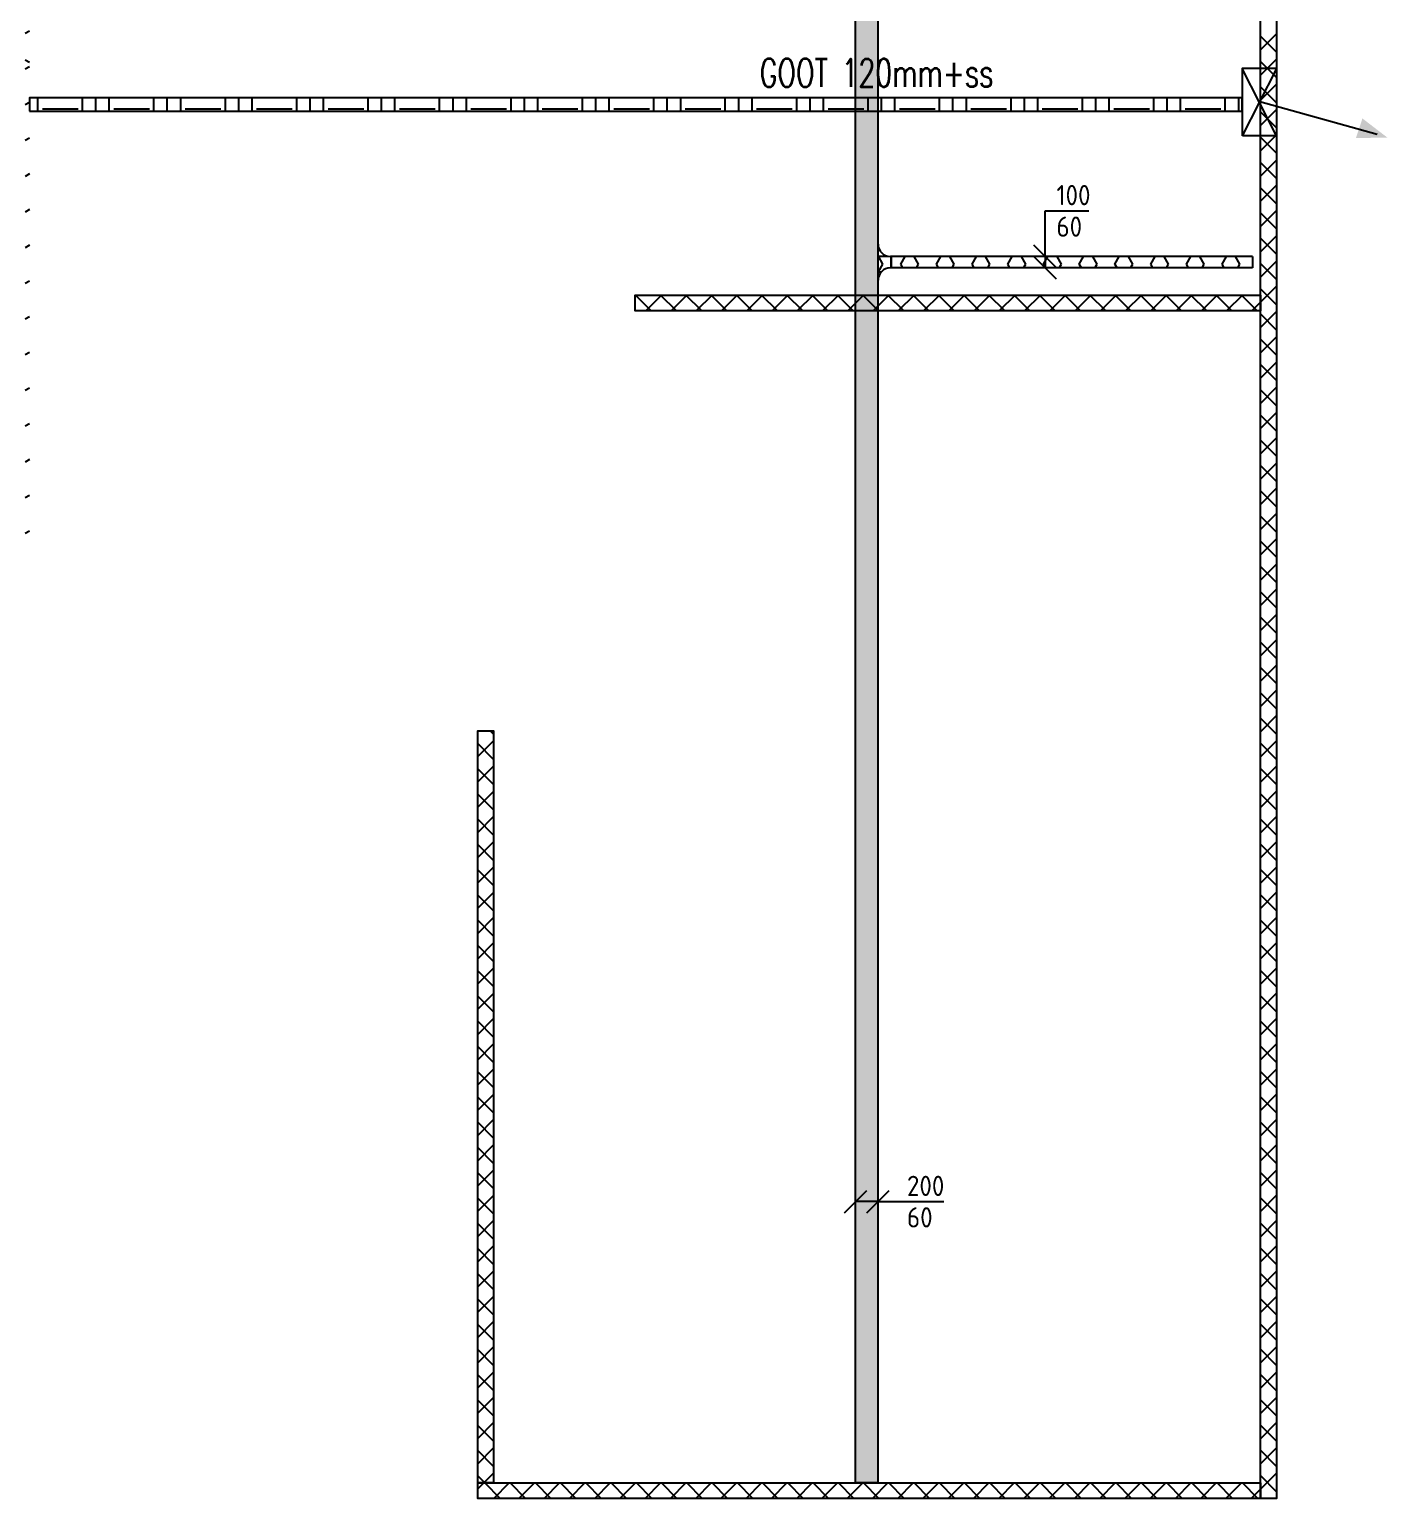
# Model space of a CAD drawing. Header units: millimetres. Extents: x -3262 to 113774, y 0 to 217478.
# Drawn here: x 58503 to 70578, y 167178 to 180240 of the extents above; entities that cross this region are included whole.
import ezdxf

# ---------------------------------------------------------------- set-up
doc = ezdxf.new("R2010")
doc.units = ezdxf.units.MM
doc.header["$LTSCALE"] = 100
for name, color, linetype in [('BL$4----_STEMPEL', 7, 'Continuous'), ('ByLayer', 2, 'Continuous'), ('EL6131--_ENERGIEBEDR (1996)', 2, 'Continuous'), ('EL6131--_GEBOUWINST (1996)', 2, 'Continuous'), ('EL6131--_KG_D', 3, 'Continuous'), ('EM6131--_KG', 1, 'Continuous')]:
    doc.layers.add(name, color=color, linetype=linetype)
doc.styles.add('buro-018', font='BUROFONT.shx', dxfattribs={"height": 180})
doc.styles.add('CofelyArial', font='arial.ttf')
doc.styles.add('ROMANS', font='ROMANS', dxfattribs={"width": 0.7})
doc.styles.add('STABICAD-018', font='ISOCP.SHX', dxfattribs={"height": 1.8})

# ---------------------------------------------------------------- blocks, each defined once
blk = doc.blocks.new('*X80')
at = {"color": 0}
for p, q in [((5530, 8673), (5670, 8813)), ((5695, 8673), (5555, 8813)), ((5755, 8673), (5895, 8813)), ((5920, 8673), (5780, 8813)), ((5979, 8673), (6119, 8813)), ((6144, 8673), (6004, 8813)), ((6204, 8673), (6344, 8813)), ((6369, 8673), (6229, 8813)), ((6428, 8673), (6568, 8813)), ((6593, 8673), (6453, 8813)), ((6653, 8673), (6793, 8813)), ((6818, 8673), (6678, 8813)), ((6877, 8673), (7017, 8813)), ((7042, 8673), (6902, 8813)), ((7102, 8673), (7242, 8813)), ((7267, 8673), (7127, 8813)), ((7326, 8673), (7466, 8813)), ((7491, 8673), (7351, 8813)), ((7551, 8673), (7691, 8813)), ((7716, 8673), (7576, 8813)), ((7775, 8673), (7915, 8813)), ((7940, 8673), (7800, 8813)), ((8000, 8673), (8140, 8813)), ((8165, 8673), (8025, 8813)), ((8224, 8673), (8364, 8813)), ((8389, 8673), (8249, 8813)), ((8449, 8673), (8589, 8813)), ((8614, 8673), (8474, 8813)), ((8673, 8673), (8813, 8813)), ((8838, 8673), (8698, 8813)), ((8898, 8673), (9038, 8813)), ((9063, 8673), (8923, 8813)), ((9122, 8673), (9262, 8813)), ((9287, 8673), (9147, 8813)), ((9347, 8673), (9487, 8813)), ((9512, 8673), (9372, 8813)), ((9571, 8673), (9711, 8813)), ((9736, 8673), (9596, 8813)), ((9796, 8673), (9936, 8813)), ((9961, 8673), (9821, 8813)), ((10020, 8673), (10160, 8813)), ((10185, 8673), (10045, 8813)), ((10245, 8673), (10385, 8813)), ((10410, 8673), (10270, 8813)), ((10469, 8673), (10609, 8813)), ((10634, 8673), (10494, 8813)), ((10694, 8673), (10834, 8813)), ((10859, 8673), (10719, 8813)), ((10918, 8673), (11058, 8813)), ((11083, 8673), (10943, 8813)), ((11143, 8673), (11283, 8813)), ((11308, 8673), (11168, 8813)), ((11367, 8673), (11507, 8813)), ((11532, 8673), (11392, 8813)), ((11592, 8673), (11732, 8813)), ((11757, 8673), (11617, 8813)), ((11816, 8673), (11956, 8813)), ((11981, 8673), (11841, 8813)), ((12041, 8673), (12181, 8813)), ((12206, 8673), (12066, 8813)), ((12265, 8673), (12405, 8813)), ((12430, 8673), (12290, 8813)), ((12490, 8673), (12630, 8813)), ((12655, 8673), (12515, 8813)), ((12714, 8673), (12854, 8813)), ((12879, 8673), (12739, 8813)), ((12939, 8673), (13079, 8813)), ((13104, 8673), (12964, 8813)), ((13163, 8673), (13303, 8813)), ((13328, 8673), (13188, 8813)), ((13388, 8673), (13528, 8813)), ((13553, 8673), (13413, 8813)), ((13612, 8673), (13752, 8813)), ((13777, 8673), (13637, 8813)), ((13837, 8673), (13977, 8813)), ((14002, 8673), (13862, 8813)), ((14061, 8673), (14201, 8813)), ((14226, 8673), (14086, 8813)), ((14286, 8673), (14426, 8813)), ((14451, 8673), (14311, 8813)), ((14510, 8673), (14650, 8813)), ((14675, 8673), (14535, 8813)), ((14735, 8673), (14875, 8813)), ((14900, 8673), (14760, 8813)), ((14959, 8673), (15099, 8813)), ((15124, 8673), (14984, 8813)), ((15184, 8673), (15324, 8813)), ((15349, 8673), (15209, 8813)), ((15409, 8673), (15549, 8813)), ((15573, 8673), (15433, 8813)), ((15633, 8673), (15773, 8813)), ((15798, 8673), (15658, 8813)), ((15858, 8673), (15998, 8813)), ((16022, 8673), (15882, 8813)), ((16082, 8673), (16222, 8813)), ((16247, 8673), (16107, 8813)), ((16307, 8673), (16447, 8813)), ((16471, 8673), (16331, 8813)), ((16531, 8673), (16671, 8813)), ((16696, 8673), (16556, 8813)), ((16756, 8673), (16896, 8813)), ((16920, 8673), (16780, 8813)), ((16980, 8673), (17120, 8813)), ((17145, 8673), (17005, 8813)), ((17205, 8673), (17345, 8813)), ((17369, 8673), (17229, 8813)), ((17429, 8673), (17569, 8813)), ((17594, 8673), (17454, 8813)), ((17654, 8673), (17794, 8813)), ((17818, 8673), (17678, 8813)), ((17878, 8673), (18018, 8813)), ((18043, 8673), (17903, 8813)), ((18103, 8673), (18243, 8813)), ((18267, 8673), (18127, 8813)), ((18327, 8673), (18467, 8813)), ((18492, 8673), (18352, 8813)), ((5471, 8673), (5468, 8676))]:
    blk.add_line(p, q, dxfattribs=at)
blk = doc.blocks.new('NV-1')
at = {"layer": 'ByLayer'}
for p, q in [((0, 4), (7.91, 0)), ((0, 0), (7.91, 4))]:
    blk.add_line(p, q, dxfattribs=at)
blk.add_lwpolyline([(0, 0), (8, 0), (8, 4), (0, 4)], close=True, dxfattribs=at)
blk = doc.blocks.new('PIJL-UIT')
at = {"layer": 'ByLayer', "color": 2}
blk.add_line((0, 0), (2.92, 10.41), dxfattribs=at)
blk.add_solid([(3.23, 11.35), (1.51, 9.11), (3.24, 8.54)], dxfattribs=at)
blk = doc.blocks.new('*X104')
at = {"color": 0}
for p, q in [((14071, 19760), (14049, 19797)), ((14388, 19760), (14367, 19797)), ((14706, 19760), (14684, 19797)), ((15023, 19760), (15002, 19797)), ((15341, 19760), (15319, 19797)), ((15658, 19760), (15637, 19797)), ((15976, 19760), (15954, 19797)), ((16293, 19760), (16272, 19797)), ((16611, 19760), (16589, 19797)), ((16928, 19760), (16907, 19797)), ((17246, 19760), (17224, 19797)), ((17563, 19760), (17542, 19797)), ((17881, 19760), (17859, 19797)), ((18198, 19760), (18177, 19797)), ((18235, 19760), (18256, 19797)), ((18516, 19760), (18494, 19797))]:
    blk.add_line(p, q, dxfattribs=at)
blk = doc.blocks.new('*X105')
at = {"color": 0}
for p, q in [((17803, 19685), (17923, 19685)), ((17820, 19328), (17820, 19645)), ((17803, 19288), (17923, 19288)), ((17803, 19169), (17923, 19169)), ((17803, 19050), (17923, 19050)), ((17820, 18693), (17820, 19010)), ((17803, 18653), (17923, 18653)), ((17803, 18534), (17923, 18534)), ((17803, 18415), (17923, 18415)), ((17820, 18058), (17820, 18375)), ((17803, 18018), (17923, 18018)), ((17803, 17899), (17923, 17899)), ((17803, 17780), (17923, 17780)), ((17820, 17423), (17820, 17740)), ((17803, 17383), (17923, 17383)), ((17803, 17264), (17923, 17264)), ((17803, 17145), (17923, 17145)), ((17820, 16788), (17820, 17105)), ((17803, 16748), (17923, 16748)), ((17803, 16629), (17923, 16629)), ((17803, 16510), (17923, 16510)), ((17820, 16153), (17820, 16470)), ((17803, 16113), (17923, 16113)), ((17803, 15994), (17923, 15994)), ((17803, 15875), (17923, 15875)), ((17820, 15518), (17820, 15835)), ((17803, 15478), (17923, 15478)), ((17803, 15359), (17923, 15359)), ((17803, 15240), (17923, 15240)), ((17820, 14883), (17820, 15200)), ((17803, 14843), (17923, 14843)), ((17803, 14724), (17923, 14724)), ((17803, 14605), (17923, 14605)), ((17820, 14248), (17820, 14565)), ((17803, 14208), (17923, 14208)), ((17803, 14089), (17923, 14089)), ((17803, 13970), (17923, 13970)), ((17820, 13613), (17820, 13930)), ((17803, 13573), (17923, 13573)), ((17803, 13454), (17923, 13454)), ((17803, 13335), (17923, 13335)), ((17820, 12978), (17820, 13295)), ((17803, 12938), (17923, 12938)), ((17803, 12819), (17923, 12819)), ((17803, 12700), (17923, 12700)), ((17820, 12343), (17820, 12660)), ((17803, 12303), (17923, 12303)), ((17803, 12184), (17923, 12184)), ((17803, 12065), (17923, 12065)), ((17820, 11708), (17820, 12025)), ((17803, 11668), (17923, 11668)), ((17803, 11549), (17923, 11549)), ((17803, 11430), (17923, 11430)), ((17820, 11073), (17820, 11390)), ((17803, 11033), (17923, 11033)), ((17803, 10914), (17923, 10914)), ((17803, 10795), (17923, 10795)), ((17820, 10438), (17820, 10755)), ((17803, 10398), (17923, 10398)), ((17803, 10279), (17923, 10279)), ((17803, 10160), (17923, 10160)), ((17820, 9803), (17820, 10120)), ((17803, 9763), (17923, 9763)), ((17803, 9644), (17923, 9644)), ((17803, 9525), (17923, 9525)), ((17820, 9168), (17820, 9485)), ((17803, 9128), (17923, 9128)), ((17803, 9009), (17923, 9009))]:
    blk.add_line(p, q, dxfattribs=at)
blk = doc.blocks.new('*X106')
at = {"color": 0}
for p, q in [((5468, 15571), (5608, 15711)), ((5608, 15720), (5555, 15773)), ((5608, 15495), (5468, 15635)), ((5468, 15347), (5608, 15487)), ((5608, 15271), (5468, 15411)), ((5468, 15122), (5608, 15262)), ((5608, 15046), (5468, 15186)), ((5468, 14898), (5608, 15038)), ((5608, 14822), (5468, 14962)), ((5468, 14673), (5608, 14813)), ((5608, 14597), (5468, 14737)), ((5468, 14449), (5608, 14589)), ((5608, 14373), (5468, 14513)), ((5468, 14224), (5608, 14364)), ((5608, 14148), (5468, 14288)), ((5468, 14000), (5608, 14140)), ((5608, 13924), (5468, 14064)), ((5468, 13775), (5608, 13915)), ((5608, 13699), (5468, 13839)), ((5468, 13551), (5608, 13691)), ((5608, 13475), (5468, 13615)), ((5468, 13326), (5608, 13466)), ((5608, 13250), (5468, 13390)), ((5468, 13102), (5608, 13242)), ((5608, 13026), (5468, 13166)), ((5468, 12877), (5608, 13017)), ((5608, 12801), (5468, 12941)), ((5468, 12653), (5608, 12793)), ((5608, 12577), (5468, 12717)), ((5468, 12428), (5608, 12568)), ((5608, 12352), (5468, 12492)), ((5468, 12204), (5608, 12344)), ((5608, 12128), (5468, 12268)), ((5468, 11979), (5608, 12119)), ((5608, 11903), (5468, 12043)), ((5468, 11755), (5608, 11895)), ((5608, 11679), (5468, 11819)), ((5468, 11530), (5608, 11670)), ((5608, 11454), (5468, 11594)), ((5468, 11306), (5608, 11446)), ((5608, 11230), (5468, 11370)), ((5468, 11081), (5608, 11221)), ((5608, 11005), (5468, 11145)), ((5468, 10856), (5608, 10996)), ((5608, 10781), (5468, 10921)), ((5468, 10632), (5608, 10772)), ((5608, 10556), (5468, 10696)), ((5468, 10407), (5608, 10547)), ((5608, 10332), (5468, 10472)), ((5468, 10183), (5608, 10323)), ((5608, 10107), (5468, 10247)), ((5468, 9958), (5608, 10098)), ((5608, 9883), (5468, 10023)), ((5468, 9734), (5608, 9874)), ((5608, 9658), (5468, 9798)), ((5468, 9509), (5608, 9649)), ((5608, 9434), (5468, 9574)), ((5468, 9285), (5608, 9425)), ((5608, 9209), (5468, 9349)), ((5468, 9060), (5608, 9200)), ((5608, 8985), (5468, 9125)), ((5468, 8836), (5608, 8976)), ((5555, 8813), (5468, 8900))]:
    blk.add_line(p, q, dxfattribs=at)
blk = doc.blocks.new('*X107')
at = {"color": 0}
for p, q in [((5608, 15711), (5671, 15773)), ((5695, 15633), (5608, 15720)), ((5755, 15633), (5895, 15773)), ((5919, 15633), (5779, 15773)), ((5980, 15633), (6120, 15773)), ((6144, 15633), (6004, 15773)), ((6204, 15633), (6344, 15773)), ((6368, 15633), (6228, 15773)), ((6429, 15633), (6569, 15773)), ((6593, 15633), (6453, 15773)), ((6653, 15633), (6793, 15773)), ((6817, 15633), (6677, 15773)), ((6878, 15633), (7018, 15773)), ((7042, 15633), (6902, 15773)), ((7102, 15633), (7242, 15773)), ((7266, 15633), (7126, 15773)), ((7327, 15633), (7467, 15773)), ((7491, 15633), (7351, 15773)), ((7551, 15633), (7691, 15773)), ((7715, 15633), (7575, 15773)), ((7776, 15633), (7916, 15773)), ((7940, 15633), (7800, 15773)), ((8000, 15633), (8140, 15773)), ((8164, 15633), (8024, 15773)), ((8225, 15633), (8365, 15773)), ((8389, 15633), (8249, 15773)), ((8449, 15633), (8589, 15773)), ((8613, 15633), (8473, 15773)), ((8674, 15633), (8814, 15773)), ((8838, 15633), (8698, 15773)), ((8898, 15633), (9038, 15773)), ((9062, 15633), (8922, 15773)), ((9123, 15633), (9263, 15773)), ((9287, 15633), (9147, 15773)), ((9347, 15633), (9487, 15773)), ((9511, 15633), (9371, 15773)), ((9572, 15633), (9712, 15773)), ((9736, 15633), (9596, 15773)), ((9796, 15633), (9936, 15773)), ((9960, 15633), (9820, 15773)), ((10021, 15633), (10161, 15773)), ((10185, 15633), (10045, 15773)), ((10245, 15633), (10385, 15773)), ((10409, 15633), (10269, 15773)), ((10470, 15633), (10610, 15773)), ((10634, 15633), (10494, 15773)), ((10694, 15633), (10834, 15773)), ((10858, 15633), (10718, 15773)), ((10919, 15633), (11059, 15773)), ((11083, 15633), (10943, 15773)), ((11143, 15633), (11283, 15773)), ((11307, 15633), (11167, 15773)), ((11368, 15633), (11508, 15773)), ((11532, 15633), (11392, 15773)), ((11592, 15633), (11732, 15773)), ((11756, 15633), (11616, 15773)), ((11817, 15633), (11957, 15773)), ((11981, 15633), (11841, 15773)), ((12041, 15633), (12181, 15773)), ((12205, 15633), (12065, 15773)), ((12293, 15770), (12290, 15773)), ((12266, 15633), (12293, 15661))]:
    blk.add_line(p, q, dxfattribs=at)
blk = doc.blocks.new('*X108')
at = {"color": 0}
for p, q in [((16028, 14232), (16168, 14372)), ((16168, 14365), (16158, 14375)), ((16168, 14140), (16028, 14280)), ((16028, 14008), (16168, 14148)), ((16168, 13916), (16028, 14056)), ((16028, 13783), (16168, 13923)), ((16168, 13691), (16028, 13831)), ((16028, 13559), (16168, 13699)), ((16168, 13467), (16028, 13607)), ((16028, 13334), (16168, 13474)), ((16168, 13242), (16028, 13382)), ((16028, 13110), (16168, 13250)), ((16168, 13017), (16028, 13157)), ((16028, 12885), (16168, 13025)), ((16168, 12793), (16028, 12933)), ((16028, 12661), (16168, 12801)), ((16168, 12568), (16028, 12708)), ((16028, 12436), (16168, 12576)), ((16168, 12344), (16028, 12484)), ((16028, 12212), (16168, 12352)), ((16168, 12119), (16028, 12259)), ((16028, 11987), (16168, 12127)), ((16168, 11895), (16028, 12035)), ((16028, 11763), (16168, 11903)), ((16168, 11670), (16028, 11810)), ((16028, 11538), (16168, 11678)), ((16168, 11446), (16028, 11586)), ((16028, 11314), (16168, 11454)), ((16168, 11221), (16028, 11361)), ((16028, 11089), (16168, 11229)), ((16168, 10997), (16028, 11137)), ((16028, 10865), (16168, 11005)), ((16168, 10772), (16028, 10912)), ((16028, 10640), (16168, 10780)), ((16168, 10548), (16028, 10688)), ((16028, 10416), (16168, 10556)), ((16168, 10323), (16028, 10463)), ((16028, 10191), (16168, 10331)), ((16168, 10099), (16028, 10239)), ((16028, 9967), (16168, 10107)), ((16168, 9874), (16028, 10014)), ((16028, 9742), (16168, 9882)), ((16168, 9650), (16028, 9790)), ((16028, 9518), (16168, 9658)), ((16168, 9425), (16028, 9565)), ((16028, 9293), (16168, 9433)), ((16168, 9201), (16028, 9341)), ((16028, 9069), (16168, 9209)), ((16168, 8976), (16028, 9116)), ((16028, 8844), (16168, 8984)), ((16107, 8813), (16028, 8892))]:
    blk.add_line(p, q, dxfattribs=at)
blk = doc.blocks.new('*U115')
at = {"color": 0, "linetype": 'Continuous'}
for p, q in [((0, 100, -2730), (23489, 100, -2730)), ((0, -100, -2730), (0, 100, -2730)), ((0, -100, -2730), (23489, -100, -2730))]:
    blk.add_line(p, q, dxfattribs=at)
at = {"color": 1, "style": 'CofelyArial'}
for tag in ['CODE', 'POSITIONCODE', 'SECTIONCODE']:
    blk.add_attdef(tag, (65948, 167318, 2730), '', height=1.8, dxfattribs=at)
blk = doc.blocks.new('*U133')
at = {"color": 0, "linetype": 'Continuous'}
for p, q in [((-300, -100, -2730), (-100, 100, -2730)), ((0, 0, -2730), (-200, 0, -2730)), ((-100, -100, -2730), (100, 100, -2730)), ((0, 0, -2730), (157, 0, -2730)), ((157, 0, -2730), (585, 0, -2730))]:
    blk.add_line(p, q, dxfattribs=at)
at = {"color": 0, "linetype": 'Continuous', "style": 'STABICAD-018'}
for s, p in [('200', (257, 50, -2730)), ('60', (257, -230, -2730))]:
    blk.add_text(s, height=180, dxfattribs=at).set_placement(p)
at = {"layer": 'BL$4----_STEMPEL', "color": 1, "style": 'CofelyArial'}
blk.add_attdef('CODE', (66048, 169818, 2730), '', height=1.8, dxfattribs=at)
blk = doc.blocks.new('*U130')
at = {"color": 0, "linetype": 'Continuous'}
for p, q in [((0, 50, -2730), (3215, 50, -2730)), ((0, -50, -2730), (0, 50, -2730)), ((3215, -50, -2730), (3215, 50, -2730)), ((0, -50, -2730), (3215, -50, -2730))]:
    blk.add_line(p, q, dxfattribs=at)
at = {"layer": 'BL$4----_STEMPEL', "color": 1, "style": 'buro-018'}
for tag, p in [('CODE', (69378, 178170, 2730)), ('SECTIONCODE', (69378, 178170, 2730)), ('POSITIONCODE', (67771, 177870, 2730))]:
    blk.add_attdef(tag, p, '', height=1.8, dxfattribs=at)
blk = doc.blocks.new('*U128')
at = {"color": 0, "linetype": 'Continuous'}
for p, q in [((0, -160, -2730), (0, 160, -2730)), ((115, 50, -2730), (110, 50, -2730)), ((115, -50, -2730), (115, 50, -2730)), ((115, -50, -2730), (110, -50, -2730))]:
    blk.add_line(p, q, dxfattribs=at)
for centre, start, end in [((110, 160, -2730), 180, 270), ((110, -160, -2730), 90, 180)]:
    blk.add_arc(centre, 110, start, end, dxfattribs=at)
at = {"layer": 'BL$4----_STEMPEL', "color": 1, "style": 'buro-018'}
for tag in ['CODE', 'POSITIONCODE', 'SECTIONCODE']:
    blk.add_attdef(tag, (106878, 177436, 2730), '', height=1.8, dxfattribs=at)
blk = doc.blocks.new('*U131')
at = {"color": 0, "linetype": 'Continuous'}
for p, q in [((0, 0, -2730), (0, 406, -2730)), ((0, 406, -2730), (388, 406, -2730)), ((100, -100, -2730), (-100, 100, -2730)), ((100, -200, -2730), (-100, 0, -2730)), ((0, 0, -2730), (0, -100, -2730))]:
    blk.add_line(p, q, dxfattribs=at)
at = {"color": 0, "linetype": 'Continuous', "style": 'STABICAD-018'}
for s, p in [('100', (100, 456, -2730)), ('60', (100, 176, -2730))]:
    blk.add_text(s, height=180, dxfattribs=at).set_placement(p)
at = {"layer": 'BL$4----_STEMPEL', "color": 1, "style": 'buro-018'}
blk.add_attdef('CODE', (69378, 178220, 2730), '', height=1.8, dxfattribs=at)

msp = doc.modelspace()

# ---------------------------------------------------------------- hatches: boundary and pattern name
at = {"layer": 'EL6131--_ENERGIEBEDR (1996)', "linetype": 'Continuous'}
h = msp.add_hatch(dxfattribs=at)
h.set_pattern_fill('STARS', color=1, scale=25)
h.set_pattern_definition([(0, (39907.96, 2955.85), (0, 137.48153), [79.375, -79.375]), (60, (39907.96, 2955.85), (-119.0625, 68.74077), [79.375, -79.375]), (120, (39947.65, 3024.59), (-119.0625, -68.74077), [79.375, -79.375])])
h.paths.add_polyline_path([(66048, 191007), (58503, 191007), (58503, 190807), (65848, 190807), (65848, 167318), (66048, 167318)])
at = {"layer": 'EL6131--_KG_D'}
h = msp.add_hatch(dxfattribs=at)
h.set_pattern_fill('STARS', color=1, scale=25)
h.set_pattern_definition([(0, (-40788.26, 733.32), (0, 137.48153), [79.375, -79.375]), (60, (-40788.26, 733.32), (-119.0625, 68.74077), [79.375, -79.375]), (120, (-40748.57, 802.06), (-119.0625, -68.74077), [79.375, -79.375])])
h.paths.add_polyline_path([(69378, 178220), (66163, 178220), (66163, 178120), (69378, 178120)])
edge = h.paths.add_edge_path()
edge.add_line((66163, 178220), (66158, 178220))
edge.add_arc((66158, 178330), 110, 180, 270, ccw=False)
edge.add_line((66048, 178330), (66048, 178010))
edge.add_arc((66158, 178010), 110, 90, 180, ccw=False)
edge.add_line((66158, 178120), (66163, 178120))
edge.add_line((66163, 178120), (66163, 178220))

# ---------------------------------------------------------------- linework, layer by layer
at = {"layer": 'EL6131--_ENERGIEBEDR (1996)', "color": 2, "linetype": 'Continuous'}
msp.add_lwpolyline([(58503, 179512), (64106, 179512), (64226, 179512), (69286, 179512), (69286, 179632), (64226, 179632), (64106, 179632), (58503, 179632), (58503, 179512)], dxfattribs=at)
at = {"layer": 'EL6131--_GEBOUWINST (1996)', "color": 2, "linetype": 'Continuous'}
for points in [[(69589, 192253), (69589, 167178), (69449, 167178), (69449, 192253)], [(69449, 177738), (63888, 177738), (63888, 177878), (69449, 177878)], [(62489, 167318), (62489, 174003), (62629, 174003), (62629, 167318)], [(69449, 167178), (62489, 167178), (62489, 167318), (69449, 167318)]]:
    msp.add_lwpolyline(points, close=True, dxfattribs=at)

# ---------------------------------------------------------------- block references
at = {"layer": 'EL6131--_ENERGIEBEDR (1996)', "color": 1, "linetype": 'Continuous', "rotation": 90}
for name in ['*X104', '*X105']:
    msp.add_blockref(name, (78263, 161709), dxfattribs=at)
at = {"layer": 'EL6131--_ENERGIEBEDR (1996)', "color": 2, "linetype": 'Continuous', "xscale": -75, "yscale": 75, "zscale": 75, "rotation": 270}
msp.add_blockref('NV-1', (69289, 179294), dxfattribs=at)
at = {"layer": 'EL6131--_ENERGIEBEDR (1996)', "color": 1, "linetype": 'Continuous', "xscale": 100, "yscale": 100, "zscale": 100, "rotation": 270}
msp.add_blockref('PIJL-UIT', (69443, 179599), dxfattribs=at)
at = {"layer": 'EL6131--_GEBOUWINST (1996)', "color": 1, "linetype": 'Continuous', "rotation": 90}
for name in ['*X80', '*X108', '*X107', '*X106']:
    msp.add_blockref(name, (78263, 161709), dxfattribs=at)
at = {"layer": 'EL6131--_KG_D', "linetype": 'Continuous'}
for name, p, rotation in [('*U115', (65948, 167318, 2730), 90.00000000000001), ('*U130', (69378, 178170, 2730), 180)]:
    msp.add_blockref(name, p, dxfattribs=dict(at, rotation=rotation))
msp.add_blockref('*U128', (66048, 178170, 2730), dxfattribs=at)
at = {"layer": 'EM6131--_KG', "linetype": 'Continuous'}
for name, p in [('*U131', (67534, 178220, 2730)), ('*U133', (66048, 169818, 2730))]:
    msp.add_blockref(name, p, dxfattribs=at)

# ---------------------------------------------------------------- texts
at = {"layer": 'EL6131--_ENERGIEBEDR (1996)', "color": 1, "linetype": 'Continuous', "style": 'ROMANS', "width": 0.7}
msp.add_text('GOOT 120mm+ss', height=250, dxfattribs=at).set_placement((64996, 179729))

doc.saveas('drawing.dxf')
